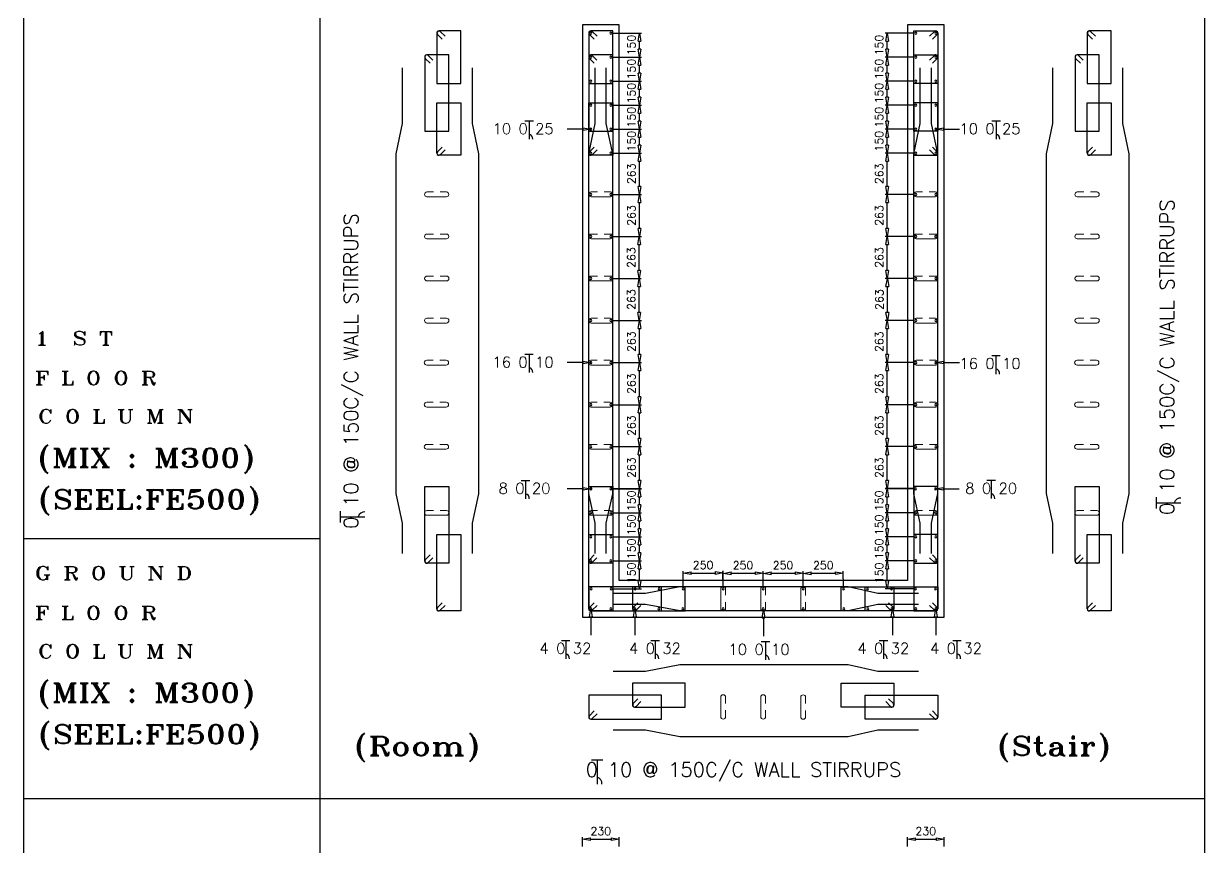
# Model space of a CAD drawing. Header units: millimetres. Extents: x 331487 to 517269, y 198509 to 399936.
# Drawn here: x 437188 to 451940, y 214752 to 225037 of the extents above; entities that cross this region are included whole.
import ezdxf

# ---------------------------------------------------------------- set-up
doc = ezdxf.new("R2010")
doc.units = ezdxf.units.MM
doc.header["$MEASUREMENT"] = 0
doc.layers.add('BEAM', color=1, linetype='Continuous', lineweight=5)
for name, color, linetype in [('COLUMN', 6, 'Continuous'), ('FOOTING', 5, 'Continuous'), ('FOOTING-SCH', 3, 'Continuous')]:
    doc.layers.add(name, color=color, linetype=linetype)
doc.styles.add('ROMANS', font='romans.shx')
doc.styles.add('ROMANT', font='ROMANT.shx')

# ---------------------------------------------------------------- blocks, each defined once
blk = doc.blocks.new('_ClosedBlank')
at = {"color": 0, "linetype": 'ByBlock', "lineweight": -2}
for p, q in [((-1, 0.17), (0, 0)), ((-1, 0.17), (-1, -0.17)), ((0, 0), (-1, -0.17))]:
    blk.add_line(p, q, dxfattribs=at)

msp = doc.modelspace()

# ---------------------------------------------------------------- linework, layer by layer
at = {"color": 1, "linetype": 'Continuous'}
for p, q in [((443449, 223824), (443557, 223824)), ((443503, 223824), (443503, 223593)), ((449284, 223825), (449391, 223825)), ((449338, 223825), (449338, 223595)), ((443449, 220910), (443556, 220910)), ((443503, 220910), (443503, 220679)), ((449283, 220892), (449390, 220892)), ((449336, 220892), (449336, 220662)), ((443406, 219334), (443513, 219334)), ((443459, 219334), (443459, 219103)), ((449222, 219336), (449329, 219336)), ((449275, 219336), (449275, 219106)), ((451343, 218983), (451343, 219124)), ((441148, 218809), (441148, 218951)), ((451343, 219053), (451647, 219053)), ((441148, 218880), (441452, 218880)), ((443906, 217336), (444013, 217336)), ((443960, 217336), (443960, 217105)), ((445024, 217336), (445132, 217336)), ((445078, 217336), (445078, 217105)), ((446402, 217323), (446509, 217323)), ((446455, 217323), (446455, 217093)), ((447877, 217336), (447984, 217336)), ((447930, 217336), (447930, 217105)), ((448795, 217335), (448902, 217335)), ((448848, 217335), (448848, 217105)), ((444283, 215846), (444424, 215846)), ((444353, 215846), (444353, 215541))]:
    msp.add_line(p, q, dxfattribs=at)
at = {"color": 8, "linetype": 'Continuous'}
msp.add_line((437188, 215361), (451940, 215361), dxfattribs=at)
at = {"color": 1, "linetype": 'Continuous'}
for centre, radius, start, end in [((443488, 223598), 61.2, 355.5803, 75.6804), ((449322, 223599), 61.2, 355.5803, 75.6804), ((443488, 220684), 61.2, 355.5803, 75.6804), ((449321, 220666), 61.2, 355.5803, 75.6804), ((443444, 219108), 61.2, 355.5803, 75.6804), ((449260, 219110), 61.2, 355.5803, 75.6804), ((451641, 219033), 80.7, 85.5803, 165.6804), ((441446, 218860), 80.7, 85.5803, 165.6804), ((443945, 217110), 61.2, 355.5803, 75.6804), ((445063, 217110), 61.2, 355.5803, 75.6804), ((446440, 217097), 61.2, 355.5803, 75.6804), ((447915, 217110), 61.2, 355.5803, 75.6804), ((448833, 217110), 61.2, 355.5803, 75.6804), ((444333, 215548), 80.7, 355.5803, 75.6804)]:
    msp.add_arc(centre, radius, start, end, dxfattribs=at)
at = {"layer": 'BEAM', "ltscale": 0.05}
for p, q in [((442227, 222935), (442307, 222935)), ((442470, 222935), (442390, 222935)), ((444277, 222935), (444357, 222935)), ((444521, 222935), (444441, 222935)), ((448338, 222935), (448418, 222935)), ((448581, 222935), (448501, 222935)), ((450352, 222935), (450432, 222935)), ((450596, 222935), (450516, 222935)), ((442227, 222875), (442470, 222875)), ((444277, 222875), (444521, 222875)), ((448581, 222875), (448338, 222875)), ((450352, 222875), (450596, 222875)), ((442227, 222410), (442307, 222410)), ((442227, 222350), (442470, 222350)), ((442470, 222410), (442390, 222410)), ((444277, 222410), (444357, 222410)), ((444277, 222350), (444521, 222350)), ((444521, 222410), (444441, 222410)), ((448338, 222410), (448418, 222410)), ((448581, 222350), (448338, 222350)), ((448581, 222410), (448501, 222410)), ((450352, 222410), (450432, 222410)), ((450352, 222350), (450596, 222350)), ((450596, 222410), (450516, 222410)), ((442228, 221885), (442308, 221885)), ((442471, 221885), (442391, 221885)), ((444278, 221885), (444358, 221885)), ((444522, 221885), (444442, 221885)), ((448337, 221885), (448417, 221885)), ((448580, 221885), (448500, 221885)), ((450353, 221885), (450433, 221885)), ((450597, 221885), (450517, 221885)), ((442228, 221825), (442471, 221825)), ((444278, 221825), (444522, 221825)), ((448580, 221825), (448337, 221825)), ((450353, 221825), (450597, 221825)), ((442227, 221359), (442307, 221359)), ((442227, 221299), (442471, 221299)), ((442471, 221359), (442391, 221359)), ((444278, 221359), (444358, 221359)), ((444278, 221299), (444521, 221299)), ((444521, 221359), (444441, 221359)), ((448337, 221359), (448417, 221359)), ((448581, 221299), (448337, 221299)), ((448581, 221359), (448501, 221359)), ((450353, 221359), (450433, 221359)), ((450353, 221299), (450596, 221299)), ((450596, 221359), (450516, 221359)), ((442224, 220834), (442304, 220834)), ((442224, 220774), (442467, 220774)), ((442467, 220834), (442387, 220834)), ((444274, 220834), (444354, 220834)), ((444274, 220774), (444518, 220774)), ((444518, 220834), (444438, 220834)), ((448341, 220834), (448421, 220834)), ((448584, 220774), (448341, 220774)), ((448584, 220834), (448504, 220834)), ((450349, 220834), (450429, 220834)), ((450349, 220774), (450593, 220774)), ((450593, 220834), (450513, 220834)), ((442224, 220309), (442304, 220309)), ((442224, 220249), (442467, 220249)), ((442467, 220309), (442387, 220309)), ((444274, 220309), (444354, 220309)), ((444274, 220249), (444518, 220249)), ((444518, 220309), (444438, 220309)), ((448341, 220309), (448421, 220309)), ((448584, 220249), (448341, 220249)), ((448584, 220309), (448504, 220309)), ((450349, 220309), (450429, 220309)), ((450349, 220249), (450593, 220249)), ((450593, 220309), (450513, 220309)), ((442224, 219784), (442304, 219784)), ((442224, 219724), (442467, 219724)), ((442467, 219784), (442387, 219784)), ((444274, 219784), (444354, 219784)), ((444274, 219724), (444518, 219724)), ((444518, 219784), (444438, 219784)), ((448341, 219784), (448421, 219784)), ((448584, 219724), (448341, 219724)), ((448584, 219784), (448504, 219784)), ((450349, 219784), (450429, 219784)), ((450349, 219724), (450593, 219724)), ((450593, 219784), (450513, 219784)), ((442227, 218958), (442307, 218958)), ((442470, 218958), (442390, 218958)), ((444277, 218958), (444357, 218958)), ((444521, 218958), (444441, 218958)), ((448338, 218958), (448418, 218958)), ((448581, 218958), (448501, 218958)), ((450352, 218958), (450432, 218958)), ((450596, 218958), (450516, 218958)), ((442227, 218898), (442470, 218898)), ((444277, 218898), (444521, 218898)), ((448581, 218898), (448338, 218898)), ((450352, 218898), (450596, 218898)), ((445898, 217735), (445898, 217979)), ((445958, 217979), (445958, 217899)), ((446397, 217735), (446397, 217979)), ((446457, 217979), (446457, 217899)), ((446897, 217733), (446897, 217977)), ((446957, 217977), (446957, 217897)), ((445958, 217735), (445958, 217815)), ((446457, 217735), (446457, 217815)), ((446957, 217733), (446957, 217813)), ((445898, 216384), (445898, 216628)), ((445958, 216628), (445958, 216548)), ((446397, 216384), (446397, 216628)), ((446457, 216628), (446457, 216548)), ((446897, 216382), (446897, 216626)), ((446957, 216626), (446957, 216546)), ((445958, 216384), (445958, 216464)), ((446457, 216384), (446457, 216464)), ((446957, 216382), (446957, 216462))]:
    msp.add_line(p, q, dxfattribs=at)
for centre, start, end in [((442227, 222905), 90, 270), ((442470, 222905), 270, 90), ((444277, 222905), 90, 270), ((444521, 222905), 270, 90), ((448338, 222905), 90, 270), ((448581, 222905), 270, 90), ((450352, 222905), 90, 270), ((450596, 222905), 270, 90), ((442227, 222380), 90, 270), ((442470, 222380), 270, 90), ((444277, 222380), 90, 270), ((444521, 222380), 270, 90), ((448338, 222380), 90, 270), ((448581, 222380), 270, 90), ((450352, 222380), 90, 270), ((450596, 222380), 270, 90), ((442228, 221855), 90, 270), ((442471, 221855), 270, 90), ((444278, 221855), 90, 270), ((444522, 221855), 270, 90), ((448337, 221855), 90, 270), ((448580, 221855), 270, 90), ((450353, 221855), 90, 270), ((450597, 221855), 270, 90), ((442227, 221329), 90, 270), ((442471, 221329), 270, 90), ((444278, 221329), 90, 270), ((444521, 221329), 270, 90), ((448337, 221329), 90, 270), ((448581, 221329), 270, 90), ((450353, 221329), 90, 270), ((450596, 221329), 270, 90), ((442224, 220804), 90, 270), ((442467, 220804), 270, 90), ((444274, 220804), 90, 270), ((444518, 220804), 270, 90), ((448341, 220804), 90, 270), ((448584, 220804), 270, 90), ((450349, 220804), 90, 270), ((450593, 220804), 270, 90), ((442224, 220279), 90, 270), ((442467, 220279), 270, 90), ((444274, 220279), 90, 270), ((444518, 220279), 270, 90), ((448341, 220279), 90, 270), ((448584, 220279), 270, 90), ((450349, 220279), 90, 270), ((450593, 220279), 270, 90), ((442224, 219754), 90, 270), ((442467, 219754), 270, 90), ((444274, 219754), 90, 270), ((444518, 219754), 270, 90), ((448341, 219754), 90, 270), ((448584, 219754), 270, 90), ((450349, 219754), 90, 270), ((450593, 219754), 270, 90), ((442227, 218928), 90, 270), ((442470, 218928), 270, 90), ((444277, 218928), 90, 270), ((444521, 218928), 270, 90), ((448338, 218928), 90, 270), ((448581, 218928), 270, 90), ((450352, 218928), 90, 270), ((450596, 218928), 270, 90), ((445928, 217979), 0, 180), ((446427, 217979), 0, 180), ((446927, 217977), 0, 180), ((445928, 217735), 180, 0), ((446427, 217735), 180, 0), ((446927, 217733), 180, 0), ((445928, 216628), 0, 180), ((446427, 216628), 0, 180), ((446927, 216626), 0, 180), ((445928, 216384), 180, 0), ((446427, 216384), 180, 0), ((446927, 216382), 180, 0)]:
    msp.add_arc(centre, 30, start, end, dxfattribs=at)
at = {"layer": 'COLUMN'}
for p, q in [((444629, 225024), (444169, 225024)), ((444169, 225024), (444169, 217624)), ((444629, 218084), (444629, 225024)), ((448689, 225024), (448229, 225024)), ((448229, 225024), (448229, 218084)), ((448689, 217624), (448689, 225024)), ((448229, 218084), (444629, 218084)), ((444169, 217624), (448689, 217624))]:
    msp.add_line(p, q, dxfattribs=at)
at = {"layer": 'COLUMN', "color": 3}
for p, q in [((442351, 224920), (442351, 224289)), ((442358, 224903), (442418, 224843)), ((442651, 224945), (442376, 224945)), ((442453, 224879), (442394, 224938)), ((442651, 224289), (442651, 224945)), ((444249, 224920), (444249, 224289)), ((444257, 224903), (444317, 224843)), ((444549, 224945), (444274, 224945)), ((444352, 224879), (444292, 224938)), ((444549, 224289), (444549, 224945)), ((448309, 224289), (448309, 224945)), ((448309, 224945), (448584, 224945)), ((448507, 224879), (448566, 224938)), ((448602, 224903), (448542, 224843)), ((448609, 224920), (448609, 224289)), ((450477, 224920), (450477, 224289)), ((450484, 224903), (450544, 224843)), ((450777, 224945), (450502, 224945)), ((450579, 224879), (450519, 224938)), ((450777, 224289), (450777, 224945)), ((442199, 224621), (442199, 223693)), ((442206, 224603), (442266, 224543)), ((442499, 224646), (442224, 224646)), ((442301, 224579), (442241, 224639)), ((442499, 223693), (442499, 224646)), ((444249, 224621), (444249, 223693)), ((444256, 224603), (444316, 224543)), ((444549, 224646), (444274, 224646)), ((444351, 224579), (444292, 224639)), ((444549, 223693), (444549, 224646)), ((448309, 223693), (448309, 224646)), ((448309, 224646), (448584, 224646)), ((448507, 224579), (448566, 224639)), ((448602, 224603), (448542, 224543)), ((448609, 224621), (448609, 223693)), ((450324, 224621), (450324, 223693)), ((450331, 224603), (450391, 224543)), ((450624, 224646), (450349, 224646)), ((450426, 224579), (450367, 224639)), ((450624, 223693), (450624, 224646)), ((441922, 223788), (441922, 224486)), ((442794, 223788), (442794, 224486)), ((444330, 223788), (444330, 224486)), ((444468, 223788), (444468, 224486)), ((448390, 223788), (448390, 224486)), ((448529, 223788), (448529, 224486)), ((450048, 223788), (450048, 224486)), ((450919, 223788), (450919, 224486)), ((442351, 224289), (442651, 224289)), ((444249, 224289), (444549, 224289)), ((448609, 224289), (448309, 224289)), ((450477, 224289), (450777, 224289)), ((442351, 223418), (442351, 224050)), ((442351, 224050), (442651, 224050)), ((442651, 224050), (442651, 223393)), ((444249, 223418), (444249, 224050)), ((444249, 224050), (444549, 224050)), ((444549, 224050), (444549, 223393)), ((448609, 224050), (448309, 224050)), ((448309, 224050), (448309, 223393)), ((448609, 223418), (448609, 224050)), ((450477, 223418), (450477, 224050)), ((450477, 224050), (450777, 224050)), ((450777, 224050), (450777, 223393)), ((441841, 223411), (441922, 223788)), ((442875, 223411), (442794, 223788)), ((444249, 223411), (444330, 223788)), ((444549, 223411), (444468, 223788)), ((448309, 223411), (448390, 223788)), ((448610, 223411), (448529, 223788)), ((449967, 223411), (450048, 223788)), ((451000, 223411), (450919, 223788)), ((442199, 223693), (442499, 223693)), ((444249, 223693), (444549, 223693)), ((448609, 223693), (448309, 223693)), ((450324, 223693), (450624, 223693)), ((442358, 223436), (442418, 223496)), ((444257, 223436), (444317, 223496)), ((448602, 223436), (448542, 223496)), ((450484, 223436), (450544, 223496)), ((441842, 219170), (441841, 223411)), ((442651, 223393), (442376, 223393)), ((442453, 223460), (442394, 223400)), ((442876, 219164), (442875, 223411)), ((444249, 219170), (444249, 223411)), ((444549, 223393), (444274, 223393)), ((444352, 223460), (444292, 223400)), ((444550, 219164), (444549, 223411)), ((448308, 219164), (448309, 223411)), ((448309, 223393), (448584, 223393)), ((448507, 223460), (448566, 223400)), ((448609, 219170), (448610, 223411)), ((449967, 219170), (449967, 223411)), ((450777, 223393), (450502, 223393)), ((450579, 223460), (450519, 223400)), ((451001, 219164), (451000, 223411)), ((442199, 218325), (442199, 219259)), ((442199, 219259), (442499, 219259)), ((442499, 219259), (442499, 218300)), ((444249, 218325), (444250, 219259)), ((444250, 219259), (444550, 219259)), ((444550, 219259), (444549, 218300)), ((448608, 219259), (448308, 219259)), ((448308, 219259), (448309, 218300)), ((448609, 218325), (448608, 219259)), ((450324, 218325), (450325, 219259)), ((450325, 219259), (450625, 219259)), ((450625, 219259), (450624, 218300)), ((441922, 218799), (441842, 219170)), ((442794, 218799), (442876, 219164)), ((444330, 218799), (444249, 219170)), ((444468, 218799), (444550, 219164)), ((448390, 218799), (448308, 219164)), ((448529, 218799), (448609, 219170)), ((450048, 218799), (449967, 219170)), ((450919, 218799), (451001, 219164)), ((441922, 218421), (441922, 218799)), ((442794, 218421), (442794, 218799)), ((444330, 218421), (444330, 218799)), ((444468, 218421), (444468, 218799)), ((448390, 218421), (448390, 218799)), ((448529, 218421), (448529, 218799)), ((450048, 218421), (450048, 218799)), ((450919, 218421), (450919, 218799)), ((442350, 217729), (442350, 218657)), ((442350, 218657), (442650, 218657)), ((442650, 218657), (442650, 217704)), ((444249, 217729), (444249, 218657)), ((444249, 218657), (444549, 218657)), ((444549, 218657), (444549, 217704)), ((448609, 218657), (448309, 218657)), ((448309, 218657), (448309, 217704)), ((448609, 217729), (448609, 218657)), ((450476, 217729), (450476, 218657)), ((450476, 218657), (450776, 218657)), ((450776, 218657), (450776, 217704)), ((442206, 218343), (442266, 218403)), ((442301, 218367), (442241, 218308)), ((444256, 218343), (444316, 218403)), ((444351, 218367), (444292, 218308)), ((448507, 218367), (448566, 218308)), ((448602, 218343), (448542, 218403)), ((450331, 218343), (450391, 218403)), ((450426, 218367), (450367, 218308)), ((442499, 218300), (442224, 218300)), ((444549, 218300), (444274, 218300)), ((448309, 218300), (448584, 218300)), ((450624, 218300), (450349, 218300)), ((445156, 218004), (444249, 218004)), ((444249, 218004), (444249, 217729)), ((444959, 217923), (444552, 217923)), ((445455, 218004), (444796, 218004)), ((444796, 218004), (444796, 217729)), ((445386, 218004), (444959, 217923)), ((445156, 217704), (445156, 218004)), ((447490, 218004), (445386, 218004)), ((445455, 217704), (445455, 218004)), ((447403, 217704), (447403, 218004)), ((447403, 218004), (448062, 218004)), ((447858, 217923), (447490, 218004)), ((447703, 217704), (447703, 218004)), ((447703, 218004), (448609, 218004)), ((448367, 217923), (447858, 217923)), ((448062, 218004), (448062, 217729)), ((448609, 218004), (448609, 217729)), ((442358, 217747), (442418, 217807)), ((442453, 217771), (442393, 217712)), ((444257, 217747), (444317, 217807)), ((444316, 217807), (444257, 217747)), ((444292, 217712), (444352, 217772)), ((444352, 217771), (444292, 217712)), ((444959, 217786), (444552, 217786)), ((444863, 217807), (444804, 217747)), ((444839, 217712), (444899, 217772)), ((445386, 217704), (444959, 217786)), ((447858, 217786), (447490, 217704)), ((448367, 217786), (447858, 217786)), ((448019, 217712), (447959, 217772)), ((447995, 217807), (448055, 217747)), ((448566, 217712), (448506, 217772)), ((448507, 217771), (448566, 217712)), ((448602, 217747), (448542, 217807)), ((448542, 217807), (448602, 217747)), ((450483, 217747), (450543, 217807)), ((450578, 217771), (450519, 217712)), ((442650, 217704), (442375, 217704)), ((444549, 217704), (444274, 217704)), ((444274, 217704), (445156, 217704)), ((444821, 217704), (445455, 217704)), ((447490, 217704), (445386, 217704)), ((448037, 217704), (447403, 217704)), ((448584, 217704), (447703, 217704)), ((448309, 217704), (448584, 217704)), ((450776, 217704), (450501, 217704)), ((445386, 217029), (444959, 216948)), ((447490, 217029), (445386, 217029)), ((447858, 216948), (447490, 217029)), ((444959, 216948), (444552, 216948)), ((448367, 216948), (447858, 216948)), ((445455, 216803), (444796, 216803)), ((444796, 216803), (444796, 216528)), ((445455, 216503), (445455, 216803)), ((447403, 216503), (447403, 216803)), ((447403, 216803), (448062, 216803)), ((448062, 216803), (448062, 216528)), ((445156, 216654), (444249, 216654)), ((444249, 216654), (444249, 216379)), ((444863, 216606), (444804, 216546)), ((444839, 216511), (444899, 216571)), ((445156, 216354), (445156, 216654)), ((447703, 216354), (447703, 216654)), ((447703, 216654), (448609, 216654)), ((448019, 216511), (447959, 216571)), ((447995, 216606), (448055, 216546)), ((448609, 216654), (448609, 216379)), ((444316, 216456), (444257, 216396)), ((444292, 216361), (444352, 216421)), ((444821, 216503), (445455, 216503)), ((448037, 216503), (447403, 216503)), ((448566, 216361), (448506, 216421)), ((448542, 216456), (448602, 216396)), ((444274, 216354), (445156, 216354)), ((448584, 216354), (447703, 216354)), ((444959, 216214), (444552, 216214)), ((445386, 216133), (444959, 216214)), ((447490, 216133), (445386, 216133)), ((447858, 216214), (447490, 216133)), ((448367, 216214), (447858, 216214))]:
    msp.add_line(p, q, dxfattribs=at)
at = {"layer": 'COLUMN', "color": 4}
for points in [[(444174, 223720), (443978, 223720)], [(448684, 223720), (448880, 223720)], [(444174, 220806), (443978, 220806)], [(448684, 220806), (448880, 220806)], [(444176, 219230), (443980, 219230)], [(448682, 219230), (448878, 219230)], [(444274, 217629), (444274, 217400)], [(444824, 217629), (444825, 217400)], [(446432, 217617), (446432, 217387)], [(448044, 217629), (448045, 217400)], [(448584, 217629), (448584, 217400)]]:
    msp.add_lwpolyline(points, dxfattribs=at)
at = {"layer": 'COLUMN', "color": 3}
for centre, start, end in [((442376, 224920), 45, 180), ((442376, 224920), 90, 225), ((444274, 224920), 45, 180), ((444274, 224920), 90, 225), ((448584, 224920), 0, 135), ((448584, 224920), 315, 90), ((450502, 224920), 45, 180), ((450502, 224920), 90, 225), ((442224, 224621), 45, 180), ((442224, 224621), 90, 225), ((444274, 224621), 45, 180), ((444274, 224621), 90, 225), ((448584, 224621), 0, 135), ((448584, 224621), 315, 90), ((450349, 224621), 45, 180), ((450349, 224621), 90, 225), ((442376, 223418), 135, 270), ((442376, 223418), 180, 315), ((444274, 223418), 135, 270), ((444274, 223418), 180, 315), ((448584, 223418), 225, 360), ((448584, 223418), 270, 45), ((450502, 223418), 135, 270), ((450502, 223418), 180, 315), ((442224, 218325), 135, 270), ((444274, 218325), 135, 270), ((448584, 218325), 270, 45), ((450349, 218325), 135, 270), ((442224, 218325), 180, 315), ((444274, 218325), 180, 315), ((448584, 218325), 225, 360), ((450349, 218325), 180, 315), ((442375, 217729), 135, 270), ((444274, 217729), 135, 270), ((444274, 217729), 135, 270), ((444821, 217729), 135, 270), ((448037, 217729), 270, 45), ((448584, 217729), 270, 45), ((448584, 217729), 270, 45), ((450501, 217729), 135, 270), ((442375, 217729), 180, 315), ((444274, 217729), 180, 315), ((444274, 217729), 180, 315), ((444821, 217729), 180, 315), ((448037, 217729), 225, 0), ((448584, 217729), 225, 360), ((448584, 217729), 225, 0), ((450501, 217729), 180, 315), ((444821, 216528), 135, 270), ((444821, 216528), 180, 315), ((448037, 216528), 225, 0), ((448037, 216528), 270, 45), ((444274, 216379), 135, 270), ((444274, 216379), 180, 315), ((448584, 216379), 225, 0), ((448584, 216379), 270, 45)]:
    msp.add_arc(centre, 25, start, end, dxfattribs=at)
at = {"layer": 'COLUMN', "color": 7}
for centre, start, end in [((444274, 224919), 0, 180), ((444274, 224919), 90, 270), ((444274, 224919), 180, 0), ((444274, 224919), 270, 90), ((444524, 224919), 0, 180), ((444524, 224919), 90, 270), ((444524, 224919), 180, 0), ((444524, 224919), 270, 90), ((448334, 224919), 90, 270), ((448334, 224919), 0, 180), ((448334, 224919), 180, 0), ((448334, 224919), 270, 90), ((448584, 224919), 0, 180), ((448584, 224919), 90, 270), ((448584, 224919), 180, 0), ((448584, 224919), 270, 90), ((444274, 224619), 90, 270), ((444274, 224619), 270, 90), ((444525, 224619), 90, 270), ((444525, 224619), 270, 90), ((448334, 224619), 90, 270), ((448334, 224619), 270, 90), ((448584, 224619), 90, 270), ((448584, 224619), 270, 90), ((444274, 224319), 0, 180), ((444274, 224319), 180, 0), ((444524, 224319), 0, 180), ((444524, 224319), 180, 0), ((448334, 224319), 0, 180), ((448334, 224319), 180, 0), ((448584, 224319), 0, 180), ((448584, 224319), 180, 0), ((444274, 224019), 0, 180), ((444274, 224019), 180, 0), ((444524, 224019), 0, 180), ((444524, 224019), 180, 0), ((448334, 224019), 0, 180), ((448334, 224019), 180, 0), ((448584, 224019), 0, 180), ((448584, 224019), 180, 0), ((444274, 223719), 0, 180), ((444274, 223719), 180, 0), ((444524, 223719), 0, 180), ((444524, 223719), 180, 0), ((448334, 223719), 0, 180), ((448334, 223719), 180, 0), ((448584, 223719), 0, 180), ((448584, 223719), 180, 0), ((444274, 223419), 0, 180), ((444274, 223419), 180, 0), ((444524, 223419), 0, 180), ((444524, 223419), 180, 0), ((448334, 223419), 0, 180), ((448334, 223419), 180, 0), ((448584, 223419), 0, 180), ((448584, 223419), 180, 0), ((444274, 222904), 0, 180), ((444274, 222904), 180, 0), ((444524, 222904), 0, 180), ((444524, 222904), 180, 0), ((448334, 222904), 0, 180), ((448334, 222904), 180, 0), ((448584, 222904), 0, 180), ((448584, 222904), 180, 0), ((444275, 222379), 0, 180), ((444275, 222379), 180, 0), ((444525, 222379), 0, 180), ((444525, 222379), 180, 0), ((448333, 222379), 0, 180), ((448333, 222379), 180, 0), ((448583, 222379), 0, 180), ((448583, 222379), 180, 0), ((444273, 221854), 0, 180), ((444273, 221854), 180, 0), ((444523, 221854), 0, 180), ((444523, 221854), 180, 0), ((448335, 221854), 0, 180), ((448335, 221854), 180, 0), ((448585, 221854), 0, 180), ((448585, 221854), 180, 0), ((444273, 221329), 0, 180), ((444273, 221329), 180, 0), ((444523, 221329), 0, 180), ((444523, 221329), 180, 0), ((448335, 221329), 0, 180), ((448335, 221329), 180, 0), ((448585, 221329), 0, 180), ((448585, 221329), 180, 0), ((444274, 220804), 0, 180), ((444274, 220804), 180, 0), ((444524, 220804), 0, 180), ((444524, 220804), 180, 0), ((448334, 220804), 0, 180), ((448334, 220804), 180, 0), ((448584, 220804), 0, 180), ((448584, 220804), 180, 0), ((444274, 220279), 0, 180), ((444274, 220279), 180, 0), ((444524, 220279), 0, 180), ((444524, 220279), 180, 0), ((448334, 220279), 0, 180), ((448334, 220279), 180, 0), ((448584, 220279), 0, 180), ((448584, 220279), 180, 0), ((444274, 219754), 0, 180), ((444274, 219754), 180, 0), ((444524, 219754), 0, 180), ((444524, 219754), 180, 0), ((448334, 219754), 0, 180), ((448334, 219754), 180, 0), ((448584, 219754), 0, 180), ((448584, 219754), 180, 0), ((444276, 219229), 0, 180), ((444276, 219229), 180, 0), ((444526, 219229), 0, 180), ((444526, 219229), 180, 0), ((448332, 219229), 0, 180), ((448332, 219229), 180, 0), ((448582, 219229), 0, 180), ((448582, 219229), 180, 0), ((444275, 218929), 0, 180), ((444275, 218929), 180, 0), ((444525, 218929), 0, 180), ((444525, 218929), 180, 0), ((448333, 218929), 0, 180), ((448333, 218929), 180, 0), ((448583, 218929), 0, 180), ((448583, 218929), 180, 0), ((444274, 218629), 0, 180), ((444274, 218629), 180, 0), ((444524, 218629), 0, 180), ((444524, 218629), 180, 0), ((448334, 218629), 0, 180), ((448334, 218629), 180, 0), ((448584, 218629), 0, 180), ((448584, 218629), 180, 0), ((444274, 218329), 0, 180), ((444274, 218329), 180, 0), ((444524, 218329), 0, 180), ((444524, 218329), 180, 0), ((448334, 218329), 0, 180), ((448334, 218329), 180, 0), ((448584, 218329), 0, 180), ((448584, 218329), 180, 0), ((444278, 217979), 0, 180), ((444278, 217979), 180, 0), ((444528, 217979), 0, 180), ((444528, 217979), 180, 0), ((444828, 217979), 0, 180), ((444828, 217979), 180, 0), ((445128, 217979), 0, 180), ((445128, 217979), 180, 0), ((445428, 217979), 0, 180), ((445428, 217979), 180, 0), ((445929, 217981), 90, 270), ((445929, 217981), 270, 90), ((446428, 217981), 90, 270), ((446428, 217981), 270, 90), ((446928, 217979), 90, 270), ((446928, 217979), 270, 90), ((447430, 217979), 0, 180), ((447430, 217979), 180, 0), ((447730, 217979), 0, 180), ((447730, 217979), 180, 0), ((448030, 217979), 0, 180), ((448030, 217979), 180, 0), ((448330, 217979), 0, 180), ((448330, 217979), 180, 0), ((448580, 217979), 0, 180), ((448580, 217979), 180, 0), ((444274, 217729), 0, 180), ((444524, 217729), 0, 180), ((444824, 217729), 0, 180), ((445124, 217729), 0, 180), ((445424, 217729), 0, 180), ((445929, 217731), 90, 270), ((445929, 217731), 270, 90), ((446428, 217731), 90, 270), ((446428, 217731), 270, 90), ((446928, 217729), 90, 270), ((446928, 217729), 270, 90), ((447434, 217729), 0, 180), ((447734, 217729), 0, 180), ((448034, 217729), 0, 180), ((448334, 217729), 0, 180), ((448334, 217729), 0, 180), ((448584, 217729), 0, 180), ((448584, 217729), 0, 180), ((444274, 217729), 180, 0), ((444524, 217729), 180, 0), ((444824, 217729), 180, 0), ((445124, 217729), 180, 0), ((445424, 217729), 180, 0), ((447434, 217729), 180, 0), ((447734, 217729), 180, 0), ((448034, 217729), 180, 0), ((448334, 217729), 180, 0), ((448334, 217729), 180, 0), ((448584, 217729), 180, 0), ((448584, 217729), 180, 0)]:
    msp.add_arc(centre, 12.6, start, end, dxfattribs=at)
at = {"layer": 'FOOTING', "color": 4}
for p, q in [((444549, 224919), (444907, 224919)), ((444882, 224719), (444882, 224819)), ((448309, 224919), (447951, 224919)), ((447976, 224719), (447976, 224819)), ((444549, 224619), (444907, 224619)), ((444549, 224619), (444907, 224619)), ((448309, 224619), (447951, 224619)), ((448309, 224619), (447951, 224619)), ((444882, 224419), (444882, 224519)), ((447976, 224419), (447976, 224519)), ((444549, 224319), (444907, 224319)), ((444549, 224319), (444907, 224319)), ((448309, 224319), (447951, 224319)), ((448309, 224319), (447951, 224319)), ((444882, 224119), (444882, 224219)), ((447976, 224119), (447976, 224219)), ((444549, 224019), (444907, 224019)), ((444549, 224019), (444907, 224019)), ((448309, 224019), (447951, 224019)), ((448309, 224019), (447951, 224019)), ((444882, 223819), (444882, 223919)), ((447976, 223819), (447976, 223919)), ((444549, 223719), (444907, 223719)), ((444549, 223719), (444907, 223719)), ((448309, 223719), (447951, 223719)), ((448309, 223719), (447951, 223719)), ((444882, 223519), (444882, 223619)), ((447976, 223519), (447976, 223619)), ((444548, 223419), (444906, 223419)), ((444549, 223419), (444907, 223419)), ((448309, 223419), (447951, 223419)), ((448310, 223419), (447952, 223419)), ((444881, 223004), (444881, 223319)), ((447977, 223004), (447977, 223319)), ((444548, 222904), (444906, 222904)), ((444548, 222904), (444906, 222904)), ((448310, 222904), (447952, 222904)), ((448310, 222904), (447952, 222904)), ((444881, 222479), (444881, 222804)), ((447977, 222479), (447977, 222804)), ((444548, 222379), (444905, 222379)), ((444548, 222379), (444906, 222379)), ((448310, 222379), (447952, 222379)), ((448309, 222379), (447952, 222379)), ((444880, 221954), (444880, 222279)), ((447977, 221954), (447977, 222279)), ((444547, 221854), (444905, 221854)), ((444547, 221854), (444904, 221854)), ((444880, 221429), (444880, 221754)), ((448309, 221854), (447952, 221854)), ((448311, 221854), (447954, 221854)), ((447979, 221429), (447979, 221754)), ((444547, 221329), (444905, 221329)), ((444549, 221329), (444906, 221329)), ((448309, 221329), (447952, 221329)), ((448311, 221329), (447954, 221329)), ((444881, 220904), (444881, 221229)), ((447977, 220904), (447977, 221229)), ((444548, 220804), (444906, 220804)), ((444549, 220804), (444906, 220804)), ((444881, 220379), (444881, 220704)), ((448310, 220804), (447952, 220804)), ((448309, 220804), (447952, 220804)), ((447977, 220379), (447977, 220704)), ((444548, 220279), (444906, 220279)), ((444548, 220279), (444906, 220279)), ((448310, 220279), (447952, 220279)), ((448310, 220279), (447952, 220279)), ((444881, 219855), (444881, 220179)), ((447977, 219855), (447977, 220179)), ((444548, 219755), (444906, 219755)), ((444548, 219755), (444906, 219755)), ((448310, 219755), (447952, 219755)), ((448310, 219755), (447952, 219755)), ((444881, 219331), (444881, 219655)), ((447977, 219331), (447977, 219655)), ((444548, 219231), (444906, 219231)), ((444549, 219229), (444907, 219229)), ((448309, 219229), (447951, 219229)), ((448310, 219231), (447952, 219231)), ((444882, 219029), (444882, 219129)), ((447976, 219029), (447976, 219129)), ((444549, 218929), (444907, 218929)), ((444549, 218929), (444907, 218929)), ((448309, 218929), (447951, 218929)), ((448309, 218929), (447951, 218929)), ((444882, 218729), (444882, 218829)), ((447976, 218729), (447976, 218829)), ((444549, 218629), (444907, 218629)), ((444549, 218629), (444907, 218629)), ((448309, 218629), (447951, 218629)), ((448309, 218629), (447951, 218629)), ((444882, 218429), (444882, 218529)), ((447976, 218429), (447976, 218529)), ((444549, 218329), (444907, 218329)), ((444549, 218329), (444907, 218329)), ((448309, 218329), (447951, 218329)), ((448309, 218329), (447951, 218329)), ((444882, 218078), (444882, 218229)), ((445428, 218004), (445427, 218200)), ((445926, 218002), (445925, 218198)), ((445929, 218006), (445928, 218203)), ((446427, 218004), (446426, 218200)), ((446427, 218002), (446426, 218198)), ((446928, 218004), (446927, 218200)), ((446929, 218002), (446928, 218198)), ((447430, 218004), (447429, 218200)), ((447976, 218078), (447976, 218229)), ((445527, 218176), (445828, 218177)), ((446026, 218174), (446326, 218175)), ((446526, 218174), (446827, 218175)), ((447029, 218174), (447329, 218175)), ((444549, 217978), (444907, 217978)), ((448309, 217978), (447951, 217978)), ((444169, 214764), (444169, 214879)), ((444269, 214854), (444529, 214854)), ((444629, 214764), (444629, 214879)), ((448229, 214764), (448229, 214879)), ((448329, 214854), (448589, 214854)), ((448689, 214764), (448689, 214879))]:
    msp.add_line(p, q, dxfattribs=at)
at = {"layer": 'FOOTING-SCH', "color": 8, "linetype": 'Continuous'}
for p, q in [((437188, 266788), (437188, 202508)), ((440888, 266788), (440888, 202508)), ((451940, 266788), (451940, 202508)), ((437188, 218607), (440888, 218607))]:
    msp.add_line(p, q, dxfattribs=at)

# ---------------------------------------------------------------- block references
at = {"layer": 'COLUMN', "color": 4, "xscale": 100, "yscale": 100, "zscale": 100}
for p in [(444274, 223720), (444274, 220806), (444276, 219230)]:
    msp.add_blockref('_ClosedBlank', p, dxfattribs=at)
for p, rotation in [((448584, 223720), 180), ((448584, 220806), 180), ((448582, 219230), 180), ((444274, 217729), 90.05150326921051), ((444824, 217729), 90.05150326921051), ((446432, 217717), 90.05150326921051), ((448044, 217729), 90.05150326921051), ((448584, 217729), 89.9484967307895)]:
    msp.add_blockref('_ClosedBlank', p, dxfattribs=dict(at, rotation=rotation))
at = {"layer": 'FOOTING', "color": 4, "xscale": 100, "yscale": 100, "zscale": 100}
for p, rotation in [((444882, 224919), 90), ((447976, 224919), 90), ((444882, 224619), 270), ((447976, 224619), 270), ((444882, 224619), 90), ((447976, 224619), 90), ((444882, 224319), 270), ((447976, 224319), 270), ((444882, 224319), 90), ((447976, 224319), 90), ((444882, 224019), 270), ((447976, 224019), 270), ((444882, 224019), 90), ((447976, 224019), 90), ((444882, 223719), 270), ((447976, 223719), 270), ((444882, 223719), 90), ((447976, 223719), 90), ((444882, 223419), 270), ((447976, 223419), 270), ((444881, 223419), 90), ((447977, 223419), 90), ((444881, 222904), 270), ((444881, 222904), 90), ((447977, 222904), 270), ((447977, 222904), 90), ((444881, 222379), 270), ((447977, 222379), 270), ((444880, 222379), 89.90901406988715), ((447977, 222379), 90), ((444879, 221854), 269.9090140698871), ((447977, 221854), 270), ((444880, 221854), 90), ((447979, 221854), 90), ((444880, 221329), 270), ((447979, 221329), 270), ((444881, 221329), 90), ((447977, 221329), 90), ((444881, 220804), 270), ((447977, 220804), 270), ((444881, 220804), 90), ((447977, 220804), 90), ((444881, 220279), 270), ((444881, 220279), 90), ((447977, 220279), 270), ((447977, 220279), 90), ((444881, 219755), 270), ((447977, 219755), 270), ((444881, 219755), 90), ((447977, 219755), 90), ((444881, 219231), 270), ((444882, 219229), 90), ((447976, 219229), 90), ((447977, 219231), 270), ((444882, 218929), 270), ((444882, 218929), 90), ((447976, 218929), 270), ((447976, 218929), 90), ((444882, 218629), 270), ((444882, 218629), 90), ((447976, 218629), 270), ((447976, 218629), 90), ((444882, 218329), 270), ((444882, 218329), 90), ((447976, 218329), 270), ((447976, 218329), 90), ((445427, 218175), 180.2386280653985), ((445928, 218178), 0.2386280653985325), ((445926, 218173), 180.2386280653985), ((446426, 218175), 0.2386280653985325), ((446426, 218173), 180.2386280653985), ((446927, 218175), 0.2386280653985325), ((446929, 218173), 180.2386280653985), ((447429, 218175), 0.2386280653985325), ((444882, 217978), 270), ((447976, 217978), 270), ((444169, 214854), 180), ((448229, 214854), 180)]:
    msp.add_blockref('_ClosedBlank', p, dxfattribs=dict(at, rotation=rotation))
for p in [(444629, 214854), (448689, 214854)]:
    msp.add_blockref('_ClosedBlank', p, dxfattribs=at)

# ---------------------------------------------------------------- texts
at = {"color": 3, "linetype": 'Continuous', "style": 'ROMANT', "width": 1.25}
for s, p in [('1  S T', (437327, 221024)), ('F L O O R', (437327, 220528)), ('C O L U M N', (437365, 220049)), ('G R O U N D', (437327, 218091)), ('F L O O R', (437327, 217595)), ('C O L U M N', (437365, 217116))]:
    msp.add_text(s, height=169.2, dxfattribs=at).set_placement(p)
at = {"color": 230, "linetype": 'Continuous', "style": 'ROMANT', "width": 1.25}
for s, p in [('(MIX : M300)', (437365, 219498)), ('(SEEL:FE500)', (437375, 218980)), ('(MIX : M300)', (437365, 216565)), ('(SEEL:FE500)', (437375, 216047)), ('(Room)', (441322, 215899)), ('(Stair)', (449355, 215899))]:
    msp.add_text(s, height=235, dxfattribs=at).set_placement(p)
at = {"layer": 'COLUMN', "color": 1, "style": 'ROMANS'}
for s, height, p in [('10 0 25', 135, (443047, 223657)), ('10 0 25', 135, (448879, 223657)), ('16 0 10', 135, (443046, 220743)), ('16 0 10', 135, (448880, 220726)), ('8 0 20', 135, (443122, 219167)), ('8 0 20', 135, (448952, 219167)), ('4 0 32', 135, (443633, 217169)), ('4 0 32', 135, (444751, 217169)), ('4 0 32', 135, (447604, 217169)), ('4 0 32', 135, (448513, 217169)), ('10 0 10', 135, (445995, 217156)), (' 0 10 @ 150C/C WALL STIRRUPS', 178.2, (444089, 215634))]:
    msp.add_text(s, height=height, dxfattribs=at).set_placement(p)
for p in [(451562, 218781), (441367, 218607)]:
    msp.add_text(' 0 10 @ 150C/C WALL STIRRUPS', height=178.2, rotation=90, dxfattribs=at).set_placement(p)
at = {"layer": 'FOOTING', "color": 3, "char_height": 100, "attachment_point": 5, "style": 'ROMANS'}
for s, insert, rotation in [('150', (444782, 224769), 90), ('150', (447876, 224769), 90), ('150', (444782, 224469), 90), ('150', (447876, 224469), 90), ('150', (444782, 224169), 90), ('150', (447876, 224169), 90), ('150', (444782, 223869), 90), ('150', (447876, 223869), 90), ('150', (444782, 223569), 90), ('150', (447876, 223569), 90), ('263', (444781, 223162), 90), ('263', (447877, 223162), 90), ('263', (444781, 222642), 90), ('263', (447877, 222642), 90), ('263', (444780, 222116), 89.909), ('263', (447877, 222117), 90), ('263', (444780, 221592), 90), ('263', (447879, 221592), 90), ('263', (444781, 221066), 90), ('263', (447877, 221066), 90), ('263', (444781, 220542), 90), ('263', (447877, 220542), 90), ('263', (444781, 220017), 90), ('263', (447877, 220017), 90), ('263', (444781, 219493), 90), ('263', (447877, 219493), 90), ('150', (444782, 219079), 90), ('150', (447876, 219079), 90), ('150', (444782, 218779), 90), ('150', (447876, 218779), 90), ('150', (444782, 218479), 90), ('150', (447876, 218479), 90), ('150', (444782, 218179), 90), ('250', (445677, 218277), 0.2386), ('250', (446176, 218274), 0.2386), ('250', (446676, 218274), 0.2386), ('250', (447179, 218274), 0.2386), ('150', (447876, 218179), 90)]:
    msp.add_mtext(s, dxfattribs=dict(at, insert=insert, rotation=rotation))
for insert in [(444399, 214954), (448459, 214954)]:
    msp.add_mtext('230', dxfattribs=dict(at, insert=insert))

doc.saveas('drawing.dxf')
